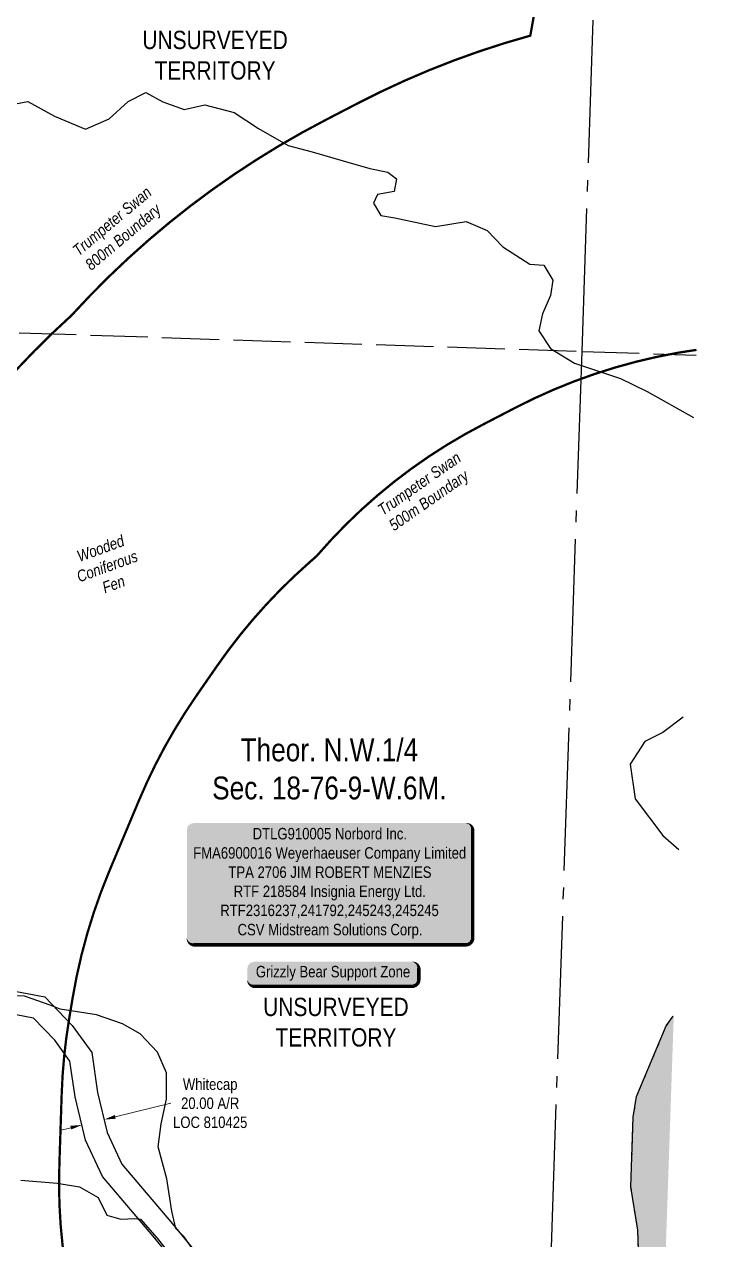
# Model space of a CAD drawing. Extents: x 347027 to 353466, y 6157949 to 6165050.
# Drawn here: x 349304 to 349915, y 6162503 to 6163567 of the extents above; entities that cross this region are included whole.
import ezdxf

# ---------------------------------------------------------------- set-up
doc = ezdxf.new("R2010")
doc.units = 0
doc.header["$LTSCALE"] = 5
doc.header["$PDSIZE"] = 20
for name, pattern in [('DASHDOT2', [5, 2.5, -1.25, 0, -1.25]), ('foc-ACCESSROAD', [3.75, 2.5, -1.25]), ('foc-QUARTERLINE', [33, 25, -3, 2, -3]), ('foc-UNSURVEYED', [12.5, 10, -2.5]), ('foc-WHEELTRACKS', [2, 0.4, -1.6])]:
    doc.linetypes.add(name, pattern=pattern)
doc.layers.get('Defpoints').update_dxf_attribs({"color": 9})
for name, color, linetype in [('AS-SURFACE IMPACT', 7, 'Continuous'), ('AS-WILDLIFE', 131, 'DASHDOT2'), ('AS-WILDLIFE-BLOCK', 131, 'Continuous'), ('C-SYMBOL', 7, 'Continuous'), ('F-AR', 190, 'foc-ACCESSROAD'), ('L-QSEC', 8, 'foc-QUARTERLINE'), ('L-UNS-T', 3, 'Continuous'), ('L-USEC', 7, 'foc-UNSURVEYED'), ('T-WATER', 160, 'Continuous'), ('T-WATER-H', 133, 'Continuous'), ('T-WATER-P3', 160, 'foc-WHEELTRACKS'), ('WETLAND', 143, 'Continuous'), ('WETLAND-T', 146, 'Continuous')]:
    doc.layers.add(name, color=color, linetype=linetype)
doc.layers.add('F-RW-T', color=190, linetype='Continuous', lineweight=9)
doc.styles.add('175L', font='ARIALN.TTF', dxfattribs={"height": 20})
doc.styles.add('240', font='ARIALN.TTF', dxfattribs={"height": 30})
doc.styles.add('80', font='ARIALN.TTF', dxfattribs={"height": 10})
doc.styles.add('80CG', font='ARIALN.TTF', dxfattribs={"height": 10})
doc.styles.add('80L', font='ARIALN.TTF', dxfattribs={"height": 10})
doc.dimstyles.new('Compass 5 000', dxfattribs={"dimscale": 5, "dimtxt": 9, "dimasz": 2, "dimexe": 0.2, "dimexo": 0.0625, "dimgap": 0.5, "dimtad": 0, "dimtih": 1, "dimtoh": 1, "dimzin": 0, "dimdsep": 46, "dimtxsty": '80CG', "dimcen": 0.1, "dimse1": 1, "dimse2": 1, "dimclrd": 256, "dimclrt": 256, "dimaunit": 1, "dimadec": 4, "dimazin": 0, "dimtfac": 0.06, "dimtofl": 0, "dimtmove": 0, "dimatfit": 1, "dimfxl": 0.2, "dimtolj": 1, "dimtzin": 0, "dimlwd": -1, "dimarcsym": 0})

# ---------------------------------------------------------------- blocks, each defined once
blk = doc.blocks.new('*U46')
h = blk.add_hatch(color=255)
edge = h.paths.add_edge_path()
edge.add_line((-119, -54), (119, -54))
edge.add_arc((119, -48), 6, 270, 360)
edge.add_line((125, -48), (125, 46.5))
edge.add_arc((119, 46.5), 6, 0, 90)
edge.add_line((119, 52.5), (-119, 52.5))
edge.add_arc((-119, 46.5), 6, 90, 180)
edge.add_line((-125, 46.5), (-125, -48))
edge.add_arc((-119, -48), 6, 180, 270)
at = {"color": 44, "flags": 128}
blk.add_lwpolyline([(-119, -54, 3, 3, 0), (119, -54, 3, 3, 0.414214), (125, -48, 3, 3, 0), (125, 46.5, 3, 0, 0.414214), (119, 52.5, 0, 0, 0), (-119, 52.5, 0, 0, 0.414214), (-125, 46.5, 0, 0, 0), (-125, -48, 0, 3, 0.414214)], format="xyseb", close=True, dxfattribs=at)
at = {"color": 44, "style": '80'}
blk.add_attdef('ENTER_TEXT_001', (-36, -5), '', height=10, dxfattribs=at)
blk = doc.blocks.new('*U53')
h = blk.add_hatch(color=255)
edge = h.paths.add_edge_path()
edge.add_line((-69, -11.5), (69, -11.5))
edge.add_arc((69, -5.5), 6, 270, 360)
edge.add_line((75, -5.5), (75, 4))
edge.add_arc((69, 4), 6, 0, 90)
edge.add_line((69, 10), (-69, 10))
edge.add_arc((-69, 4), 6, 90, 180)
edge.add_line((-75, 4), (-75, -5.5))
edge.add_arc((-69, -5.5), 6, 180, 270)
at = {"color": 131, "flags": 128}
blk.add_lwpolyline([(-69, -11.5, 3, 3, 0), (69, -11.5, 3, 3, 0.414214), (75, -5.5, 3, 3, 0), (75, 4, 3, 0, 0.414214), (69, 10, 0, 0, 0), (-69, 10, 0, 0, 0.414214), (-75, 4, 0, 0, 0), (-75, -5.5, 0, 3, 0.414214)], format="xyseb", close=True, dxfattribs=at)
at = {"color": 131, "style": '80'}
blk.add_attdef('ENTER_TEXT_001', (-36, -5), '', height=10, dxfattribs=at)
blk = doc.blocks.new('*D100')
at = {"layer": 'Defpoints', "color": 0, "transparency": 16777216}
for p in [(349373.9, 6162609.4), (349374.2, 6162608.3), (349354.5, 6162604.7)]:
    blk.add_point(p, dxfattribs=at)
at = {"layer": 'F-RW-T', "transparency": 16777216}
for p, q in [((349383.9, 6162610.6), (349432.6, 6162622.5)), ((349345, 6162601.2), (349335.3, 6162598.8))]:
    blk.add_line(p, q, dxfattribs=at)
for points in [[(349383.5, 6162612.3), (349384.3, 6162609), (349374.2, 6162608.3)], [(349344.6, 6162602.8), (349345.4, 6162599.6), (349354.8, 6162603.6)]]:
    blk.add_solid(points, dxfattribs=at)
at = {"layer": 'F-RW-T', "transparency": 16777216, "insert": (349466.9, 6162622.5), "char_height": 10, "attachment_point": 5, "style": '80CG'}
blk.add_mtext('\\A1;Whitecap\\P20.00 A/R\\PLOC 810425', dxfattribs=at)

msp = doc.modelspace()

# ---------------------------------------------------------------- hatches: boundary and pattern name
at = {"layer": 'T-WATER-H'}
h = msp.add_hatch(color=256, dxfattribs=at)
h.dxf.hatch_style = 1
h.paths.add_polyline_path([(349864.627, 6162472.859), (349842.322, 6162473.598), (349842.468, 6162469.798), (349845.859, 6162453.691), (349851.851, 6162435.714), (349855.846, 6162395.765), (349846.857, 6162365.804), (349818.89, 6162325.854), (349811.899, 6162309.875), (349817.891, 6162251.95), (349826.88, 6162239.965), (349840.862, 6162230.977), (349855.893, 6162216.83)])
h.paths.add_polyline_path([(349872.37, 6162699.825), (349865.838, 6162690.39), (349839.869, 6162628.468), (349836.872, 6162610.491), (349834.875, 6162549.57), (349840.866, 6162511.618), (349842.322, 6162473.598), (349864.627, 6162472.859)])

# ---------------------------------------------------------------- linework, layer by layer
at = {"layer": 'AS-WILDLIFE', "const_width": 2, "flags": 128}
for points in [[(349021.65, 6162177.75), (349016.106, 6162231.343), (349014.033, 6162254.653), (349012.645, 6162278.014), (349011.945, 6162301.405), (349011.933, 6162324.807), (349012.609, 6162348.199), (349013.972, 6162371.561), (349016.022, 6162394.872), (349018.756, 6162418.114), (349022.173, 6162441.265), (349026.269, 6162464.306), (349031.04, 6162487.216), (349036.483, 6162509.976), (349035.232, 6162559.327), (349035.272, 6162579.59), (349037.27, 6162640.526), (349038.244, 6162661.689), (349039.778, 6162682.818), (349041.872, 6162703.899), (349044.523, 6162724.917), (349047.73, 6162745.858), (349050.728, 6162763.839), (349054.849, 6162786.533), (349059.623, 6162809.099), (349065.045, 6162831.518), (349071.112, 6162853.771), (349077.817, 6162875.84), (349085.157, 6162897.707), (349093.124, 6162919.352), (349101.712, 6162940.759), (349128.049, 6163003.562), (349137.585, 6163025.385), (349147.767, 6163046.914), (349158.586, 6163068.13), (349170.031, 6163089.015), (349182.093, 6163109.55), (349194.761, 6163129.716), (349208.024, 6163149.496), (349226.234, 6163175.798), (349239.423, 6163194.288), (349253.138, 6163212.392), (349267.367, 6163230.095), (349282.098, 6163247.381), (349297.32, 6163264.238), (349313.019, 6163280.651), (349329.184, 6163296.606), (349345.799, 6163312.09), (349361.873, 6163329.258), (349378.447, 6163345.942), (349395.509, 6163362.128), (349413.043, 6163377.801), (349431.033, 6163392.948), (349449.465, 6163407.556), (349468.32, 6163421.611), (349487.585, 6163435.101), (349507.24, 6163448.014), (349527.269, 6163460.34), (349547.655, 6163472.066), (349568.379, 6163483.184), (349595.351, 6163497.17), (349616.179, 6163507.61), (349637.312, 6163517.417), (349658.731, 6163526.584), (349680.416, 6163535.101), (349702.348, 6163542.96), (349724.507, 6163550.155), (349746.873, 6163556.679), (349751.105, 6163580.221), (349756.042, 6163603.625), (349761.677, 6163626.871), (349768.007, 6163649.938), (349775.026, 6163672.804), (349782.727, 6163695.449), (349791.104, 6163717.854), (349800.148, 6163739.997), (349809.852, 6163761.859), (349820.208, 6163783.421), (349831.205, 6163804.662), (349853.183, 6163845.621), (349865.138, 6163867.1), (349877.746, 6163888.201), (349890.998, 6163908.905), (349904.879, 6163929.192), (349914.13, 6163941.858)], [(349892.223, 6163281.761), (349875.946, 6163279.221), (349857.411, 6163275.6), (349839.029, 6163271.272), (349820.826, 6163266.245), (349802.828, 6163260.526), (349785.062, 6163254.124), (349767.553, 6163247.047), (349750.328, 6163239.306), (349733.411, 6163230.912), (349706.438, 6163216.926), (349689.927, 6163208.027), (349673.773, 6163198.496), (349657.998, 6163188.349), (349642.627, 6163177.6), (349627.683, 6163166.266), (349613.187, 6163154.364), (349599.161, 6163141.91), (349585.627, 6163128.925), (349572.604, 6163115.426), (349560.111, 6163101.435), (349552.881, 6163095.055), (349540.106, 6163083.385), (349527.742, 6163071.28), (349515.805, 6163058.754), (349504.309, 6163045.822), (349493.267, 6163032.5), (349482.693, 6163018.804), (349472.599, 6163004.751), (349454.617, 6162978.777), (349444.982, 6162964.33), (349435.855, 6162949.557), (349427.246, 6162934.476), (349419.166, 6162919.105), (349411.626, 6162903.463), (349404.632, 6162887.568), (349378.657, 6162825.631), (349371.532, 6162807.675), (349365.105, 6162789.457), (349359.387, 6162771.004), (349354.387, 6162752.344), (349350.111, 6162733.505), (349346.566, 6162714.515), (349343.568, 6162696.533), (349341.117, 6162680.166), (349339.209, 6162663.726), (349337.846, 6162647.231), (349337.03, 6162630.701), (349335.033, 6162569.765), (349334.719, 6162551.679), (349335.091, 6162533.594), (349336.146, 6162515.536), (349337.885, 6162497.531), (349340.303, 6162479.604), (349334.476, 6162462.157), (349329.3, 6162444.505), (349324.781, 6162426.674), (349320.926, 6162408.688), (349317.741, 6162390.571), (349315.229, 6162372.348), (349313.395, 6162354.045), (349312.24, 6162335.687), (349311.767, 6162317.298), (349311.975, 6162298.904), (349312.866, 6162280.531), (349314.436, 6162262.203), (349320.43, 6162204.263), (349322.785, 6162185.112), (349325.878, 6162166.066), (349329.703, 6162147.154), (349334.256, 6162128.403), (349339.529, 6162109.842), (349345.514, 6162091.499), (349352.203, 6162073.4), (349359.585, 6162055.572), (349367.65, 6162038.043), (349376.385, 6162020.838), (349385.778, 6162003.983), (349395.814, 6161987.504), (349406.479, 6161971.423), (349417.756, 6161955.767), (349426.747, 6161943.779), (349437.574, 6161929.861), (349448.885, 6161916.335), (349460.666, 6161903.216), (349472.904, 6161890.522), (349485.582, 6161878.267), (349498.685, 6161866.468), (349512.197, 6161855.139), (349526.1, 6161844.294), (349531.991, 6161838.75), (349546.518, 6161825.583), (349561.561, 6161813.01), (349577.096, 6161801.05), (349593.098, 6161789.722), (349609.541, 6161779.045), (349616.653, 6161762.115), (349624.386, 6161745.459), (349632.73, 6161729.1), (349641.673, 6161713.062), (349651.204, 6161697.365), (349661.309, 6161682.032), (349671.974, 6161667.083), (349683.185, 6161652.539), (349694.927, 6161638.42), (349707.182, 6161624.744), (349719.936, 6161611.532), (349730.925, 6161600.543), (349743.763, 6161588.156), (349757.035, 6161576.235), (349770.724, 6161564.795), (349784.812, 6161553.851), (349799.281, 6161543.417), (349814.114, 6161533.505), (349829.291, 6161524.129), (349832.205, 6161522.47)]]:
    msp.add_lwpolyline(points, dxfattribs=at)
at = {"layer": 'F-AR', "linetype": 'ByBlock', "flags": 128}
for points in [[(349029.387, 6163608.85), (349024.663, 6163392.706), (349019.952, 6163306.043), (349018.273, 6163275.156), (349006.825, 6162846.78), (349010.223, 6162824.497), (349029.972, 6162794.301), (349062.709, 6162773.09), (349100.872, 6162750.46), (349139.141, 6162735.133), (349174.225, 6162722.703), (349246.007, 6162720.576), (349291.367, 6162721.486), (349322.249, 6162715.603), (349346.333, 6162690.726), (349363.253, 6162667.076), (349368.404, 6162632.033), (349376.939, 6162596.923), (349389.723, 6162569.319), (349433.866, 6162517.196), (349458.897, 6162486.29)], [(349432.455, 6162487.166), (349418.467, 6162504.441), (349372.717, 6162558.461), (349357.972, 6162590.297), (349348.756, 6162628.209), (349344.175, 6162659.378), (349330.935, 6162677.884), (349312.287, 6162697.146), (349289.679, 6162701.454), (349245.912, 6162700.575), (349170.501, 6162702.81), (349132.083, 6162716.421), (349092.003, 6162732.473), (349052.169, 6162756.093), (349015.553, 6162779.82), (348991.111, 6162817.188), (348986.79, 6162845.53), (348987.986, 6162890.252)]]:
    msp.add_lwpolyline(points, dxfattribs=at)
at = {"layer": 'L-QSEC'}
for p, q in [((349792.112, 6163280.427), (349847.002, 6164888.937)), ((349737.216, 6161671.931), (349792.112, 6163280.427))]:
    msp.add_line(p, q, dxfattribs=at)
at = {"layer": 'L-USEC'}
for p, q in [((348987.468, 6163307.102), (349792.112, 6163280.427)), ((349792.112, 6163280.427), (349892.064, 6163277.111))]:
    msp.add_line(p, q, dxfattribs=at)
at = {"layer": 'T-WATER', "flags": 128}
msp.add_lwpolyline([(349855.3, 6162217.388), (349840.862, 6162230.977), (349826.88, 6162239.965), (349817.891, 6162251.95), (349811.899, 6162309.875), (349818.89, 6162325.854), (349846.857, 6162365.804), (349855.846, 6162395.765), (349851.851, 6162435.714), (349845.859, 6162453.691), (349842.468, 6162469.798), (349840.866, 6162511.618), (349834.875, 6162549.57), (349836.872, 6162610.491), (349839.869, 6162628.468), (349865.838, 6162690.39), (349871.727, 6162698.895)], dxfattribs=at)
at = {"layer": 'T-WATER-P3', "flags": 128}
msp.add_lwpolyline([(349855.3, 6162217.388), (349840.862, 6162230.977), (349826.88, 6162239.965), (349817.891, 6162251.95), (349811.899, 6162309.875), (349818.89, 6162325.854), (349846.857, 6162365.804), (349855.846, 6162395.765), (349851.851, 6162435.714), (349845.859, 6162453.691), (349842.468, 6162469.798), (349840.866, 6162511.618), (349834.875, 6162549.57), (349836.872, 6162610.491), (349839.869, 6162628.468), (349865.838, 6162690.39), (349871.727, 6162698.895)], dxfattribs=at)
at = {"layer": 'WETLAND'}
for points in [[(349284.277, 6163494.639), (349307.313, 6163498.961), (349330.841, 6163486.23), (349357.988, 6163474.823), (349378.448, 6163483.946), (349395.078, 6163499.054), (349410.702, 6163506.819), (349425.563, 6163498.714), (349444.044, 6163491.933), (349462.208, 6163496.114), (349487.997, 6163489.544), (349509.124, 6163475.525), (349535.159, 6163460.429), (349556.04, 6163454.936), (349583.082, 6163447.183), (349606.434, 6163440.543), (349622.374, 6163437.345), (349629.857, 6163431.466), (349627.737, 6163420.434), (349613.192, 6163417.576), (349609.749, 6163410.163), (349616.155, 6163399.377), (349628.405, 6163397.292), (349663.973, 6163389.785), (349690.663, 6163394.212), (349709.179, 6163386.213), (349722.998, 6163371.983), (349746.597, 6163356.817), (349758.812, 6163355.95), (349766.506, 6163342.763), (349764.456, 6163329.295), (349757.605, 6163313.25), (349754.373, 6163298.529), (349764.573, 6163282.976), (349785.665, 6163270.175), (349825.672, 6163256.701), (349849.165, 6163245.188), (349889.595, 6163222.675)], [(349880.645, 6162960.312), (349862.643, 6162946.921), (349847.02, 6162939.157), (349834.184, 6162919.282), (349838.716, 6162888.938), (349862.806, 6162856.72), (349876.694, 6162844.488)], [(349474.048, 6162462.132), (349444.143, 6162505.763), (349436.929, 6162512.869), (349433.445, 6162528.006), (349428.965, 6162556.523), (349421.458, 6162584.344), (349423.924, 6162604.529), (349428.79, 6162626.001), (349428.732, 6162649.161), (349420.897, 6162667.22), (349405.807, 6162683.241), (349390.319, 6162691.937), (349367.54, 6162699.813), (349335.697, 6162704.99), (349327.065, 6162708.398), (349304.591, 6162716.283), (349274.106, 6162716.623)], [(349301.311, 6162555.28), (349333.084, 6162552.539), (349352.677, 6162549.447), (349368.792, 6162540.16), (349376.556, 6162524.537), (349388.842, 6162521.234), (349401.022, 6162521.585), (349405.911, 6162521.117), (349420.41, 6162504.469), (349441.906, 6162477.661)]]:
    msp.add_lwpolyline(points, dxfattribs=at)

# ---------------------------------------------------------------- block references
at = {"layer": 'AS-SURFACE IMPACT'}
ref = msp.add_blockref('*U46', (349571.505, 6162815.175), dxfattribs=at)
ref.add_attrib('ENTER_TEXT_001', 'DTLG910005 Norbord Inc.', (349504.066, 6162853.448), dxfattribs={"layer": '0', "color": 44, "height": 10, "style": '80'})
ref.add_attrib('ENTER_TEXT_002', 'FMA6900016 Weyerhaeuser Company Limited', (349452.051, 6162836.604), dxfattribs={"layer": '0', "color": 44, "height": 10, "style": '80'})
ref.add_attrib('ENTER_TEXT_003', 'TPA 2706 JIM ROBERT MENZIES', (349482.855, 6162819.76), dxfattribs={"layer": '0', "color": 44, "height": 10, "style": '80'})
ref.add_attrib('ENTER_TEXT_004', 'RTF 218584 Insignia Energy Ltd.', (349487.491, 6162803.052), dxfattribs={"layer": '0', "color": 44, "height": 10, "style": '80'})
ref.add_attrib('ENTER_TEXT_005', 'RTF2316237,241792,245243,245245', (349475.754, 6162786.345), dxfattribs={"layer": '0', "color": 44, "height": 10, "style": '80'})
ref.add_attrib('ENTER_TEXT_006', 'CSV Midstream Solutions Corp.', (349490.867, 6162769.501), dxfattribs={"layer": '0', "color": 44, "height": 10, "style": '80'})
at = {"layer": 'AS-WILDLIFE-BLOCK'}
ref = msp.add_blockref('*U53', (349574.402, 6162736.347), dxfattribs=at)
ref.add_attrib('ENTER_TEXT_001', 'Grizzly Bear Support Zone', (349506.837, 6162732.728), dxfattribs={"layer": '0', "color": 131, "height": 10, "style": '80'})

# ---------------------------------------------------------------- texts
at = {"layer": 'AS-WILDLIFE', "char_height": 9.99755, "attachment_point": 5, "style": '240'}
for s, insert, rotation in [('{\\fArial Narrow|b0|i1|c0|p34; Trumpeter Swan\\P800m Boundary}', (349386.214, 6163385.8), 40.095713), ('{\\fArial Narrow|b0|i1|c0|p34; Trumpeter Swan\\P500m Boundary}', (349654.047, 6163155.754), 34.964263)]:
    msp.add_mtext_dynamic_manual_height_columns(s, width=87.69993, gutter_width=45.011, heights=[0], dxfattribs=dict(at, insert=insert, rotation=rotation))
at = {"layer": 'C-SYMBOL', "color": 3, "insert": (349571.151, 6162941.766), "char_height": 20, "width": 215.98445, "attachment_point": 2, "style": '175L'}
msp.add_mtext('Theor. N.W.1/4\\PSec. 18-76-9-W.6M.', dxfattribs=at)
at = {"layer": 'L-UNS-T', "color": 3, "char_height": 15.99608, "attachment_point": 5, "style": '80L'}
for insert in [(349471.183, 6163539.483), (349576.87, 6162693.422)]:
    msp.add_mtext_dynamic_manual_height_columns('UNSURVEYED TERRITORY', width=126.44473, gutter_width=47.512, heights=[0], dxfattribs=dict(at, insert=insert))
at = {"layer": 'WETLAND-T', "insert": (349342.82, 6163103.121), "char_height": 10, "attachment_point": 1, "rotation": 20, "style": '80L'}
msp.add_mtext_dynamic_manual_height_columns('\\pi6.84397;{\\fArial Narrow|b0|i1|c0|p34;Wooded \\P\\pi0.57521;Coniferous \\P\\pi18.28667;Fen}', width=55.48194, gutter_width=50.012, heights=[0], dxfattribs=at)

# ---------------------------------------------------------------- dimensions: what is measured, and where the dimension line sits
at = {"layer": 'F-RW-T'}
dim = msp.add_linear_dim(base=(349374.18, 6162608.275), p1=(349354.472, 6162604.697), p2=(349373.901, 6162609.42), angle=13.664092, text='Whitecap\\P20.00 A/R\\PLOC 810425', dimstyle='Compass 5 000', dxfattribs=at)
dim.commit()
dim.dimension.update_dxf_attribs({"geometry": '*D100', "text_midpoint": (349466.896, 6162622.468), "dimtype": 161})

doc.saveas('drawing.dxf')
